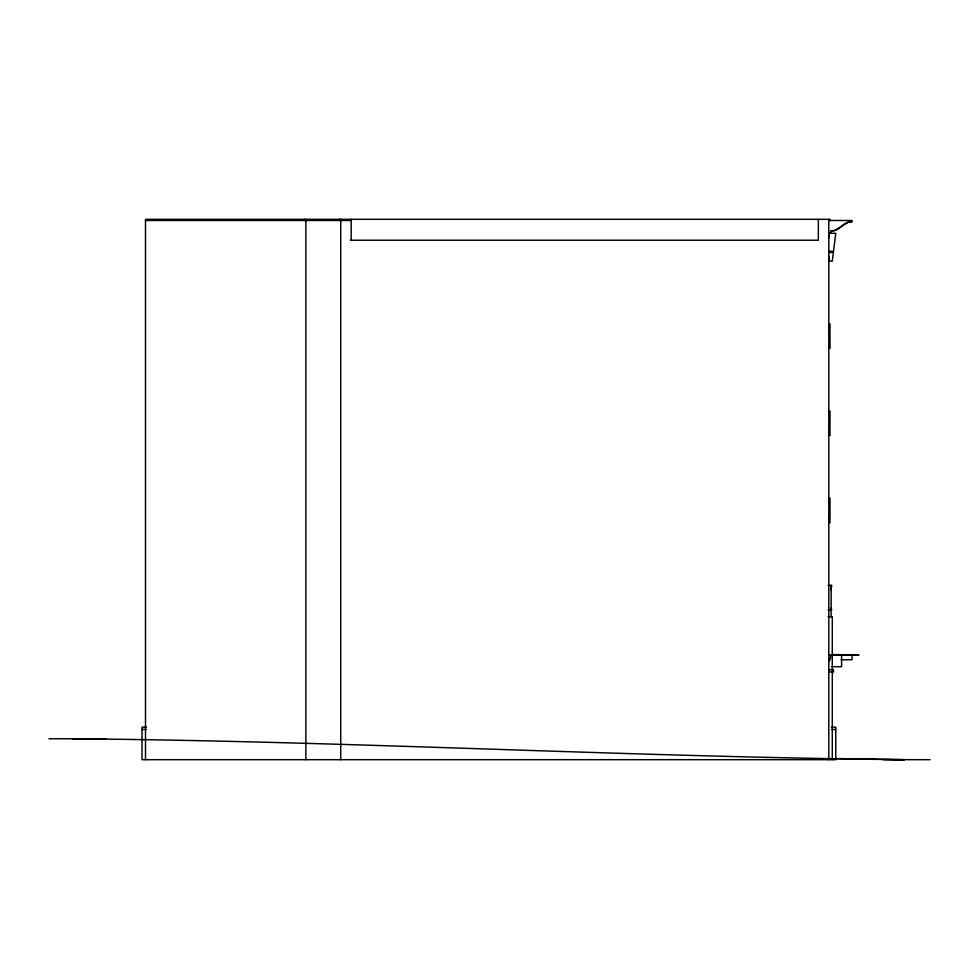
<?xml version="1.0" encoding="UTF-8"?>
<svg xmlns="http://www.w3.org/2000/svg" width="979" height="979" viewBox="0 0 979 979"><rect width="100%" height="100%" fill="white"/><g stroke="black" fill="none" stroke-linecap="round" stroke-linejoin="round"><path stroke-width="1.47" d="M829.972 232.953L831.134 230.934A14.673 14.673 0 0 0 841.585 226.296A14.673 14.673 0 0 1 852.048 221.646L852.048 220.483L828.809 220.483M145.504 220.483L351.192 220.483M828.809 237.909L829.384 233.259M350.421 240.234L818.346 240.234L818.346 219.32M828.809 251.273L832.285 251.273L832.285 252.435L828.809 252.435M828.809 256.51L829.384 261.148M828.809 261.148L832.285 261.148L835.772 233.259L828.809 233.259A2.325 2.325 0 0 0 831.134 230.934A28.77 20.339 -90 0 0 834.989 230.346L848.181 222.233A28.77 20.339 90 0 1 852.048 221.646M828.809 323.902L829.972 323.902L829.972 348.304L828.809 348.304M828.809 328.552L829.384 323.902M828.809 343.666L829.384 348.304M828.809 411.058L829.972 411.058L829.972 435.459L828.809 435.459M828.809 415.708L829.384 411.058M828.809 430.821L829.384 435.459M828.809 498.213L829.972 498.213L829.972 522.615L828.809 522.615M828.809 502.863L829.384 498.213M828.809 517.977L829.384 522.615M828.075 585.369L831.709 585.369L831.134 590.019M831.134 608.032L831.709 609.77L828.075 609.77M828.075 616.746L832.285 616.746L832.285 759.68M832.126 654.51L859.024 655.098L831.501 655.098M828.809 655.098L830.547 655.098L830.547 658.586L829.678 658.586L829.678 660.911L828.809 660.911M841.157 659.748L852.048 659.748L852.048 655.098M831.832 666.711L841.585 666.711L841.585 655.098M828.809 669.624L833.447 669.624L833.447 671.949L828.809 671.949M146.422 727.14L142.016 727.14L142.016 759.68L835.772 759.68L835.772 727.14L831.599 727.14M142.016 729.465L146.422 729.465M831.599 729.465L835.772 729.465M48.95 738.766L106.209 738.766M883.486 759.68L930.05 759.68M72.299 738.766C349.76 741.14 626.878 756.877 904.339 759.68L835.687 758.541M831.134 585.369L831.134 616.746M829.972 220.483L829.972 219.32L145.504 219.32L145.504 759.68M828.809 219.32L828.809 759.68M351.192 219.32L351.192 240.234M340.729 219.32L340.729 759.68M339.566 219.32L339.566 220.483M305.876 219.32L305.876 759.68M304.714 219.32L304.714 220.483"/></g></svg>
